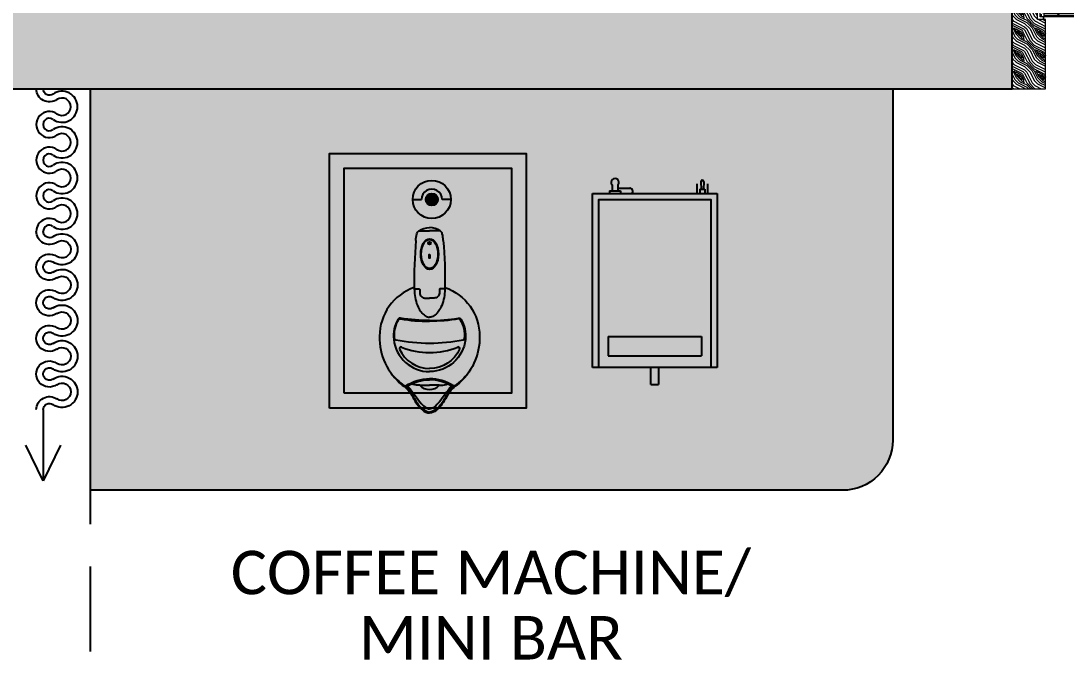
# Model space of a CAD drawing. Header units: millimetres. Extents: x 307301 to 459443, y -2888111 to -2805601.
# Drawn here: x 309570 to 311133, y -2817405 to -2816431 of the extents above; entities that cross this region are included whole.
import ezdxf

# ---------------------------------------------------------------- set-up
doc = ezdxf.new("R2010")
doc.units = ezdxf.units.MM
doc.header["$LTSCALE"] = 10
doc.header["$MEASUREMENT"] = 0
doc.linetypes.add('DASHED2', pattern=[0.375, 0.25, -0.125])
doc.linetypes.add('HIDDEN', pattern=[9.525, 6.35, -3.175])
for name, color, linetype in [('A-TXT', 4, 'Continuous'), ('BMA  furniture', 6, 'Continuous'), ('BMA FURNITURE', 6, 'Continuous'), ('DT-HATCH', 7, 'Continuous'), ('Furniture - Plan', 3, 'Continuous'), ('I-Dimension', 7, 'Continuous'), ('PDA FURNITURE', 6, 'Continuous'), ('WALL - PDA', 1, 'Continuous')]:
    doc.layers.add(name, color=color, linetype=linetype)
for name, color, linetype, lineweight in [('Bma-Furniture', 6, 'Continuous', 9), ('Door', 4, 'Continuous', 9), ('DT-MEDIUM LIGHT', 6, 'Continuous', 15), ('HATCH WALL', 8, 'Continuous', 0)]:
    doc.layers.add(name, color=color, linetype=linetype, lineweight=lineweight)
doc.styles.add('HemBha', font='GOTHIC.TTF')

# ---------------------------------------------------------------- blocks, each defined once
blk = doc.blocks.new('D75')
at = {"layer": 'Door'}
h = blk.add_hatch(dxfattribs=at)
h.set_pattern_fill('LEGNO2', color=252, scale=32.221347, angle=0.0032, style=0, pattern_type=2)
h.set_pattern_definition([(0.00322856, (17424469.4, -54551058.314), (32.219531698, 32.223162976), [1.61106737, -30.610280018]), (90.00322856, (17424482.288, -54551047.036), (-32.223162976, 32.219531698), [3.222134739, -28.999212649]), (45.003228557, (17424475.844, -54551050.258), (-0.001815639, 32.221347337), [2.27804926, -6.834147781, 2.27804926, -4.5560985206, 15.949566957, -13.671954692]), (45.003228557, (17424467.79, -54551059.925), (-0.001815639, 32.221347337), [2.278371474, -4.556742948, 2.278371474, -36.4543805665]), (45.003228557, (17424479.067, -54551056.702), (-0.001815639, 32.221347337), [2.278371474, -43.289494988]), (45.003228557, (17424482.289, -54551058.313), (-0.001815639, 32.221347337), [2.278371474, -43.289494988]), (45.003228557, (17424477.455, -54551055.091), (-0.001815639, 32.221347337), [2.278371474, -43.289494988]), (45.003228557, (17424475.844, -54551053.48), (-0.001815639, 32.221347337), [4.556742948, -41.011123514]), (45.003228557, (17424483.898, -54551029.314), (-0.001815639, 32.221347337), [4.556742948, -41.011123514]), (45.003228557, (17424472.622, -54551051.87), (-0.001815639, 32.221347337), [9.113485895, -36.454380567]), (45.003228557, (17424471.01, -54551050.259), (-0.001815639, 32.221347337), [9.113485895, -36.454380567]), (45.003228557, (17424491.954, -54551040.59), (-0.001815639, 32.221347337), [9.113485895, -36.454380567]), (45.003228557, (17424469.4, -54551047.037), (-0.001815639, 32.221347337), [6.835178864, -38.732687598]), (45.003228557, (17424462.955, -54551042.204), (-0.001815639, 32.221347337), [6.835178864, -38.732687598]), (45.003228557, (17424466.177, -54551045.426), (-0.001815639, 32.221347337), [6.835178864, -38.732687598]), (45.003228557, (17424487.12, -54551035.758), (-0.001815639, 32.221347337), [11.391966922, -34.17589954]), (45.003228557, (17424483.899, -54551034.147), (-0.001815639, 32.221347337), [11.391966922, -34.17589954]), (45.003228557, (17424487.12, -54551042.202), (-0.001815639, 32.221347337), [15.948753239, -29.61911319]), (26.568279757, (17424472.622, -54551055.092), (32.2213473366, 0.001815652), [3.602455868, -68.446666976]), (26.568279757, (17424479.066, -54551045.425), (32.2213473366, 0.001815652), [3.602455868, -68.446666976]), (26.568279757, (17424477.455, -54551048.647), (32.2213473366, 0.001815652), [3.602455868, -68.446666976]), (26.568279757, (17424471.011, -54551058.314), (32.2213473366, 0.001815652), [7.204912381, -64.844210688]), (26.568279757, (17424477.455, -54551043.814), (32.2213473366, 0.001815652), [10.807368443, -61.241754627]), (26.568279757, (17424474.233, -54551042.203), (32.2213473366, 0.001815652), [14.409824601, -57.639298469]), (26.568279757, (17424471.01, -54551040.592), (32.2213473366, 0.001815652), [14.409824601, -57.639298469]), (26.568279757, (17424466.177, -54551030.926), (32.2213473366, 0.001815652), [14.409824601, -57.639298469]), (26.568279757, (17424466.177, -54551034.148), (32.2213473366, 0.001815652), [18.012280953, -54.036842117]), (26.568279757, (17424467.788, -54551037.37), (32.2213473366, 0.001815652), [18.012280953, -54.036842117]), (63.438177377, (17424479.066, -54551050.258), (-0.0018156374, 32.2213473366), [3.602455868, -68.446666976]), (63.438177377, (17424474.233, -54551053.48), (-0.0018156374, 32.2213473366), [3.602455868, -68.446666976]), (63.438177377, (17424469.4, -54551058.314), (-0.0018156374, 32.2213473366), [7.204912381, -64.844210688]), (63.438177377, (17424479.066, -54551053.48), (-0.0018156374, 32.2213473366), [7.204912381, -64.844210688]), (63.438177377, (17424466.178, -54551059.925), (-0.0018156374, 32.2213473366), [10.807368443, -61.241754627]), (63.438177377, (17424462.956, -54551059.925), (-0.0018156374, 32.2213473366), [14.409824601, -57.639298469]), (63.438177377, (17424491.955, -54551058.313), (-0.0018156374, 32.2213473366), [14.409824601, -57.639298469]), (63.438177377, (17424480.678, -54551055.091), (-0.0018156374, 32.2213473366), [14.409824601, -57.639298469]), (63.438177377, (17424487.122, -54551058.313), (-0.0018156374, 32.2213473366), [18.012280953, -54.036842117]), (63.438177377, (17424483.9, -54551056.702), (-0.0018156374, 32.2213473366), [18.012280953, -54.036842117])])
h.paths.add_polyline_path([(325124.1, -2817056.9), (325112.1, -2817056.9), (325112.1, -2817102.9), (325078.1, -2817102.9), (325074.1, -2817102.9), (325074.1, -2817098.9), (325074.1, -2816952.9), (325124.1, -2816952.9)])
h = blk.add_hatch(dxfattribs=at)
h.set_pattern_fill('LEGNO2', color=252, scale=32.221347, angle=0.0032, style=0, pattern_type=2)
h.set_pattern_definition([(0.00322856, (17424274.414, -54550941.704), (32.219531698, 32.223162976), [1.61106737, -30.610280018]), (90.00322856, (17424287.3, -54550930.426), (-32.223162976, 32.219531698), [3.222134739, -28.999212649]), (45.003228557, (17424280.857, -54550933.648), (-0.001815639, 32.221347337), [2.27804926, -6.834147781, 2.27804926, -4.5560985206, 15.949566957, -13.671954692]), (45.003228557, (17424272.803, -54550943.315), (-0.001815639, 32.221347337), [2.278371474, -4.556742948, 2.278371474, -36.4543805665]), (45.003228557, (17424284.08, -54550940.092), (-0.001815639, 32.221347337), [2.278371474, -43.289494988]), (45.003228557, (17424287.302, -54550941.703), (-0.001815639, 32.221347337), [2.278371474, -43.289494988]), (45.003228557, (17424282.469, -54550938.481), (-0.001815639, 32.221347337), [2.278371474, -43.289494988]), (45.003228557, (17424280.858, -54550936.87), (-0.001815639, 32.221347337), [4.556742948, -41.011123514]), (45.003228557, (17424288.912, -54550912.704), (-0.001815639, 32.221347337), [4.556742948, -41.011123514]), (45.003228557, (17424277.635, -54550935.26), (-0.001815639, 32.221347337), [9.113485895, -36.454380567]), (45.003228557, (17424276.024, -54550933.649), (-0.001815639, 32.221347337), [9.113485895, -36.454380567]), (45.003228557, (17424296.968, -54550923.98), (-0.001815639, 32.221347337), [9.113485895, -36.454380567]), (45.003228557, (17424274.413, -54550930.427), (-0.001815639, 32.221347337), [6.835178864, -38.732687598]), (45.003228557, (17424267.968, -54550925.594), (-0.001815639, 32.221347337), [6.835178864, -38.732687598]), (45.003228557, (17424271.19, -54550928.816), (-0.001815639, 32.221347337), [6.835178864, -38.732687598]), (45.003228557, (17424292.134, -54550919.148), (-0.001815639, 32.221347337), [11.391966922, -34.17589954]), (45.003228557, (17424288.912, -54550917.537), (-0.001815639, 32.221347337), [11.391966922, -34.17589954]), (45.003228557, (17424292.134, -54550925.592), (-0.001815639, 32.221347337), [15.948753239, -29.61911319]), (26.568279757, (17424277.636, -54550938.482), (32.2213473366, 0.001815652), [3.602455868, -68.446666976]), (26.568279757, (17424284.079, -54550928.815), (32.2213473366, 0.001815652), [3.602455868, -68.446666976]), (26.568279757, (17424282.468, -54550932.037), (32.2213473366, 0.001815652), [3.602455868, -68.446666976]), (26.568279757, (17424276.025, -54550941.704), (32.2213473366, 0.001815652), [7.204912381, -64.844210688]), (26.568279757, (17424282.468, -54550927.204), (32.2213473366, 0.001815652), [10.807368443, -61.241754627]), (26.568279757, (17424279.246, -54550925.593), (32.2213473366, 0.001815652), [14.409824601, -57.639298469]), (26.568279757, (17424276.024, -54550923.982), (32.2213473366, 0.001815652), [14.409824601, -57.639298469]), (26.568279757, (17424271.19, -54550914.316), (32.2213473366, 0.001815652), [14.409824601, -57.639298469]), (26.568279757, (17424271.19, -54550917.538), (32.2213473366, 0.001815652), [18.012280953, -54.036842117]), (26.568279757, (17424272.801, -54550920.76), (32.2213473366, 0.001815652), [18.012280953, -54.036842117]), (63.438177377, (17424284.08, -54550933.648), (-0.0018156374, 32.2213473366), [3.602455868, -68.446666976]), (63.438177377, (17424279.247, -54550936.87), (-0.0018156374, 32.2213473366), [3.602455868, -68.446666976]), (63.438177377, (17424274.414, -54550941.704), (-0.0018156374, 32.2213473366), [7.204912381, -64.844210688]), (63.438177377, (17424284.08, -54550936.87), (-0.0018156374, 32.2213473366), [7.204912381, -64.844210688]), (63.438177377, (17424271.192, -54550943.315), (-0.0018156374, 32.2213473366), [10.807368443, -61.241754627]), (63.438177377, (17424267.97, -54550943.315), (-0.0018156374, 32.2213473366), [14.409824601, -57.639298469]), (63.438177377, (17424296.969, -54550941.703), (-0.0018156374, 32.2213473366), [14.409824601, -57.639298469]), (63.438177377, (17424285.691, -54550938.481), (-0.0018156374, 32.2213473366), [14.409824601, -57.639298469]), (63.438177377, (17424292.135, -54550941.703), (-0.0018156374, 32.2213473366), [18.012280953, -54.036842117]), (63.438177377, (17424288.913, -54550940.092), (-0.0018156374, 32.2213473366), [18.012280953, -54.036842117])])
h.paths.add_polyline_path([(325774.1, -2817056.9), (325786.1, -2817056.9), (325786.1, -2817102.9), (325820.1, -2817102.9), (325824.1, -2817102.9), (325824.1, -2817098.9), (325824.1, -2816952.9), (325774.1, -2816952.9)])
at = {"layer": 'DT-HATCH', "ltscale": 10, "true_color": 0x827040}
h = blk.add_hatch(dxfattribs=at)
h.set_pattern_fill('LEGNO1', color=47, scale=53.702246, angle=180.0032, pattern_type=2)
h.set_pattern_definition([(180.003228557, (153420528.79, -222876755.24), (0.003026065, -53.702245561), [10.740449129, -16.110673694, 5.3702245646, -21.4808982585]), (180.003228557, (153420491.2, -222876756.583), (0.003026065, -53.702245561), [10.740449129, -42.961796517]), (180.003228557, (153420496.57, -222876759.27), (0.003026065, -53.702245561), [5.370224565, -48.332021082]), (180.003228557, (153420526.106, -222876760.61), (0.003026065, -53.702245561), [2.6851122823, -37.5915719524, 2.6851122823, -10.740449129]), (180.003228557, (153420507.31, -222876763.295), (0.003026065, -53.702245561), [10.740449129, -16.110673694, 2.6851122823, -24.166010541]), (180.003228557, (153420520.736, -222876764.637), (0.003026065, -53.702245561), [8.055336847, -45.646908799]), (180.003228557, (153420507.31, -222876765.98), (0.003026065, -53.702245561), [16.110673694, -37.591571952]), (180.003228557, (153420523.42, -222876767.32), (0.003026065, -53.702245561), [10.740449129, -42.961796517]), (180.003228557, (153420501.94, -222876768.666), (0.003026065, -53.702245561), [26.851122823, -26.851122823]), (180.003228557, (153420518.05, -222876771.35), (0.003026065, -53.702245561), [5.3702245646, -16.110673694, 10.740449129, -21.4808982585]), (180.003228557, (153420480.46, -222876772.695), (0.003026065, -53.702245561), [10.740449129, -42.961796517]), (180.003228557, (153420491.2, -222876774.037), (0.003026065, -53.702245561), [5.370224565, -48.332021082]), (180.003228557, (153420501.94, -222876775.38), (0.003026065, -53.702245561), [5.370224565, -48.332021082]), (180.003228557, (153420528.79, -222876776.72), (0.003026065, -53.702245561), [10.740449129, -42.961796517]), (180.003228557, (153420501.94, -222876778.064), (0.003026065, -53.702245561), [10.740449129, -42.961796517]), (180.003228557, (153420501.94, -222876780.75), (0.003026065, -53.702245561), [10.740449129, -10.740449129, 10.740449129, -21.4808982585]), (180.003228557, (153420512.68, -222876783.433), (0.003026065, -53.702245561), [5.3702245646, -26.851122823, 10.740449129, -10.740449129]), (180.003228557, (153420501.94, -222876784.776), (0.003026065, -53.702245561), [16.110673694, -37.591571952]), (180.003228557, (153420501.94, -222876787.46), (0.003026065, -53.702245561), [10.740449129, -42.961796517]), (180.003228557, (153420523.42, -222876788.803), (0.003026065, -53.702245561), [16.110673694, -21.4808982585, 5.3702245646, -10.740449129]), (180.003228557, (153420523.42, -222876791.49), (0.003026065, -53.702245561), [26.851122823, -26.851122823]), (180.003228557, (153420491.2, -222876792.83), (0.003026065, -53.702245561), [5.370224565, -48.332021082]), (180.003228557, (153420507.31, -222876794.174), (0.003026065, -53.702245561), [10.740449129, -42.961796517]), (180.003228557, (153420518.05, -222876795.516), (0.003026065, -53.702245561), [5.3702245646, -21.4808982585, 5.3702245646, -21.4808982585]), (180.003228557, (153420523.423, -222876796.86), (0.003026065, -53.702245561), [5.3702245646, -16.110673694, 10.740449129, -21.4808982585]), (180.003228557, (153420512.68, -222876798.2), (0.003026065, -53.702245561), [5.3702245646, -26.851122823, 5.3702245646, -16.110673694]), (180.003228557, (153420501.94, -222876799.544), (0.003026065, -53.702245561), [16.110673694, -37.591571952]), (180.003228557, (153420523.423, -222876802.23), (0.003026065, -53.702245561), [10.740449129, -42.961796517]), (180.003228557, (153420496.57, -222876803.57), (0.003026065, -53.702245561), [5.370224565, -48.332021082]), (180.003228557, (153420485.83, -222876804.916), (0.003026065, -53.702245561), [5.370224565, -48.332021082]), (194.039472027, (153420491.199, -222876759.268), (-53.70224555946, -0.0030260632), [5.531331302, -215.888694481]), (194.039472027, (153420485.83, -222876771.352), (-53.70224555946, -0.0030260632), [5.531331302, -215.888694481]), (194.039472027, (153420491.202, -222876803.573), (-53.70224555946, -0.0030260632), [5.531331302, -215.888694481]), (194.039472027, (153420507.311, -222876783.434), (-53.70224555946, -0.0030260632), [5.531331302, -215.888694481]), (194.039472027, (153420496.571, -222876791.49), (-53.70224555946, -0.0030260632), [5.531331302, -215.888694481]), (194.039472027, (153420491.201, -222876787.462), (-53.70224555946, -0.0030260632), [5.531331302, -215.888694481]), (194.039472027, (153420518.053, -222876796.858), (-53.70224555946, -0.0030260632), [5.531331302, -215.888694481]), (194.039472027, (153420496.572, -222876794.175), (-53.70224555946, -0.0030260632), [5.531331302, -215.888694481]), (194.039472027, (153420485.83, -222876774.037), (-53.70224555946, -0.0030260632), [11.062662603, -210.35736318]), (194.039472027, (153420491.2, -222876778.064), (-53.70224555946, -0.0030260632), [11.062662603, -210.35736318]), (194.039472027, (153420491.2, -222876780.749), (-53.70224555946, -0.0030260632), [11.062662603, -210.35736318]), (345.966985087, (153420507.31, -222876763.295), (53.70224555946, 0.0030260671), [5.5313313016, -11.062662603, 5.5313313016, -199.2947005764]), (345.966985087, (153420518.051, -222876771.35), (53.70224555946, 0.0030260671), [5.531331302, -215.888694481]), (345.966985087, (153420518.052, -222876795.516), (53.70224555946, 0.0030260671), [11.062662603, -210.35736318]), (14.039472027, (153420491.199, -222876756.583), (53.70224555946, 0.0030260632), [5.531331302, -215.888694481]), (165.966985087, (153420480.459, -222876756.584), (-53.70224555946, -0.0030260671), [5.531331302, -215.888694481]), (165.966985087, (153420496.57, -222876775.379), (-53.70224555946, -0.0030260671), [5.531331302, -215.888694481]), (165.966985087, (153420485.83, -222876784.777), (-53.70224555946, -0.0030260671), [5.531331302, -215.888694481]), (165.966985087, (153420507.312, -222876788.804), (-53.70224555946, -0.0030260671), [5.531331302, -215.888694481]), (165.966985087, (153420512.682, -222876795.516), (-53.70224555946, -0.0030260671), [5.531331302, -215.888694481]), (165.966985087, (153420507.312, -222876798.202), (-53.70224555946, -0.0030260671), [5.531331302, -215.888694481]), (165.966985087, (153420507.312, -222876788.804), (-53.70224555946, -0.0030260671), [5.531331302, -215.888694481]), (165.966985087, (153420491.201, -222876796.86), (-53.70224555946, -0.0030260671), [22.125325206, -199.294700576]), (165.966985087, (153420523.421, -222876760.609), (-53.70224555946, -0.0030260671), [22.125325206, -199.294700576]), (165.966985087, (153420518.051, -222876764.637), (-53.70224555946, -0.0030260671), [22.125325206, -199.294700576]), (165.966985087, (153420512.681, -222876767.323), (-53.70224555946, -0.0030260671), [5.5313313016, -11.062662603, 11.062662603, -193.763369275]), (165.966985087, (153420512.681, -222876771.35), (-53.70224555946, -0.0030260671), [11.062662603, -11.062662603, 11.062662603, -188.2320379733]), (165.966985087, (153420518.051, -222876776.72), (-53.70224555946, -0.0030260671), [22.125325206, -199.294700576]), (165.966985087, (153420523.422, -222876780.747), (-53.70224555946, -0.0030260671), [22.125325206, -199.294700576]), (165.966985087, (153420523.422, -222876783.433), (-53.70224555946, -0.0030260671), [22.125325206, -199.294700576]), (165.966985087, (153420485.831, -222876799.545), (-53.70224555946, -0.0030260671), [5.531331302, -215.888694481]), (165.966996087, (153420480.461, -222876804.916), (-53.7022455589, -0.0030363772), [11.062662603, -210.35736318]), (165.966996087, (153420512.683, -222876802.229), (-53.7022455589, -0.0030363772), [11.062662603, -210.35736318]), (165.966986087, (153420518.05, -222876755.239), (-53.7022455594, -0.0030270044), [22.125325206, -199.294700576]), (165.966986087, (153420485.831, -222876792.833), (-53.7022455594, -0.0030270044), [16.593993905, -204.826031878]), (165.966986087, (153420480.46, -222876788.805), (-53.7022455594, -0.0030270044), [33.187987809, -188.232037973])])
h.paths.add_polyline_path([(325122.1, -2817060.9), (325116.1, -2817060.9), (325116.1, -2817102.9), (325122.1, -2817102.9)])
at = {"layer": 'DT-HATCH'}
h = blk.add_hatch(dxfattribs=at)
h.set_pattern_fill('DOLMIT', color=8, scale=26.851123, angle=-179.9968)
h.set_pattern_definition([(180.003228557, (17426036.709, -54563679.8826), (0.00037825814, -6.7127806951), []), (225.003228557, (17426036.71, -54563679.883), (13.426317884, -13.4248048514), [9.493305515, -18.986611031])])
h.paths.add_polyline_path([(325776.1, -2817061.9), (325122.1, -2817061.9), (325122.1, -2817101.9), (325776.1, -2817101.9)])
at = {"layer": 'Furniture - Plan', "ltscale": 500}
h = blk.add_hatch(color=8, dxfattribs=at)
h.set_gradient(color1=(128, 128, 128), rotation=90, one_color=1, tint=1, name='CYLINDER')
edge = h.paths.add_edge_path()
edge.add_arc((325668.5, -2817047.9), 26.6, 357.9062, 433.799)
edge.add_line((325675.9, -2817022.4), (325589.6, -2817022.4))
edge.add_line((325589.6, -2817022.4), (325589.6, -2817037))
edge.add_line((325589.6, -2817037), (325673.4, -2817037))
edge.add_arc((325668.5, -2817047.9), 12, -4.6404, 65.7953, ccw=False)
edge.add_line((325680.5, -2817048.9), (325695.1, -2817048.9))
h = blk.add_hatch(color=8, dxfattribs=at)
h.set_gradient(color1=(128, 128, 128), one_color=1, tint=1, name='CYLINDER')
h.paths.add_polyline_path([(325651.5, -2817060.9), (325651.5, -2817048.9), (325724.1, -2817048.9), (325724.1, -2817060.9)])
h = blk.add_hatch(color=8, dxfattribs=at)
h.set_gradient(color1=(128, 128, 128), one_color=1, tint=1, name='CYLINDER')
h.paths.add_polyline_path([(325718.8, -2817102.9), (325718.8, -2817114.9), (325656.8, -2817114.9), (325656.8, -2817102.9)])
h = blk.add_hatch(color=8, dxfattribs=at)
h.set_gradient(color1=(128, 128, 128), rotation=90, one_color=1, tint=1, name='CYLINDER')
edge = h.paths.add_edge_path()
edge.add_arc((325668.5, -2817115.9), 26.6, -73.7974, 2.0953, ccw=False)
edge.add_line((325675.9, -2817141.4), (325589.6, -2817141.4))
edge.add_line((325589.6, -2817141.4), (325589.6, -2817126.8))
edge.add_line((325589.6, -2817126.8), (325673.4, -2817126.8))
edge.add_arc((325668.5, -2817115.9), 12, 294.206, 364.6415)
edge.add_line((325680.5, -2817114.9), (325695.1, -2817114.9))
at = {"color": 3, "elevation": 0}
for points in [[(325695.1, -2817048.9, 0.343805), (325675.9, -2817022.4), (325589.6, -2817022.4), (325589.6, -2817037), (325673.4, -2817037, -0.31739), (325680.5, -2817048.9), (325695.1, -2817048.9)], [(325695.1, -2817114.9, -0.343804), (325675.9, -2817141.4), (325589.6, -2817141.4), (325589.6, -2817126.8), (325673.4, -2817126.8, 0.317389), (325680.5, -2817114.9), (325695.1, -2817114.9)]]:
    blk.add_lwpolyline(points, format="xyb", dxfattribs=at)
for points in [[(325724.1, -2817048.9), (325724.1, -2817060.9), (325651.5, -2817060.9), (325651.5, -2817048.9)], [(325718.8, -2817114.9), (325718.8, -2817102.9), (325656.8, -2817102.9), (325656.8, -2817114.9)]]:
    blk.add_lwpolyline(points, close=True, dxfattribs=at)
at = {"color": 3, "linetype": 'DASHED2', "ltscale": 2, "elevation": 0}
blk.add_lwpolyline([(325158.1, -2817108.9), (325158.1, -2817102.9), (325116.1, -2817102.9), (325116.1, -2817108.9)], close=True, dxfattribs=at)
at = {"color": 3, "linetype": 'HIDDEN', "ltscale": 2, "elevation": 0}
for points in [[(325158.1, -2817762.3), (325158.1, -2817108.9), (325116.1, -2817108.9), (325116.1, -2817762.3)], [(325157.1, -2817762.3), (325157.1, -2817108.9), (325117.1, -2817108.9), (325117.1, -2817762.3)], [(325104.1, -2817705), (325116.1, -2817705), (325116.1, -2817643), (325104.1, -2817643)], [(325170.1, -2817710.3), (325158.2, -2817710.3), (325158.1, -2817637.7), (325170.1, -2817637.7)], [(325158.1, -2817768.3), (325158.1, -2817762.3), (325116.2, -2817762.3), (325116.2, -2817768.3)]]:
    blk.add_lwpolyline(points, close=True, dxfattribs=at)
for points in [[(325104.1, -2817681.3, -0.343804), (325077.7, -2817662.2), (325077.6, -2817575.8), (325092.2, -2817575.8), (325092.2, -2817659.7, 0.317389), (325104.1, -2817666.7), (325104.1, -2817681.3)], [(325170.1, -2817681.3, 0.343805), (325196.6, -2817662.2), (325196.6, -2817575.8), (325182.1, -2817575.8), (325182.1, -2817659.7, -0.31739), (325170.1, -2817666.7), (325170.1, -2817681.3)]]:
    blk.add_lwpolyline(points, format="xyb", dxfattribs=at)
at = {"color": 3, "linetype": 'HIDDEN', "ltscale": 2}
blk.add_arc((325113.2, -2817100.9, 0), 669, 273.8548, 359.827, dxfattribs=at)
at = {"layer": 'Bma-Furniture', "elevation": 0}
blk.add_lwpolyline([(325776.1, -2817060.9), (325122.1, -2817060.9), (325122.1, -2817102.9), (325776.1, -2817102.9)], close=True, dxfattribs=at)
at = {"layer": 'Bma-Furniture', "color": 3, "elevation": 0}
blk.add_lwpolyline([(325776.1, -2817061.9), (325122.1, -2817061.9), (325122.1, -2817101.9), (325776.1, -2817101.9)], close=True, dxfattribs=at)
at = {"layer": 'DT-MEDIUM LIGHT', "color": 6, "ltscale": 500002000010000.0, "elevation": 0}
for points in [[(325124.1, -2817056.9), (325112.1, -2817056.9), (325112.1, -2817102.9), (325078.1, -2817102.9), (325074.1, -2817102.9), (325074.1, -2817098.9), (325074.1, -2816952.9), (325124.1, -2816952.9)], [(325774.1, -2817056.9), (325786.1, -2817056.9), (325786.1, -2817102.9), (325820.1, -2817102.9), (325824.1, -2817102.9), (325824.1, -2817098.9), (325824.1, -2816952.9), (325774.1, -2816952.9)]]:
    blk.add_lwpolyline(points, close=True, dxfattribs=at)
blk.add_lwpolyline([(325124.1, -2817056.9), (325112.1, -2817056.9)], dxfattribs=at)
at = {"layer": 'DT-MEDIUM LIGHT', "elevation": 0}
for points in [[(325782.1, -2817060.9), (325116.1, -2817060.9), (325116.1, -2817102.9), (325782.1, -2817102.9)], [(325782.1, -2817060.9), (325776.1, -2817060.9), (325776.1, -2817102.9), (325782.1, -2817102.9)]]:
    blk.add_lwpolyline(points, close=True, dxfattribs=at)
blk = doc.blocks.new('A$C3F2B00B6')
at = {"color": 3}
for p, q in [((0, 119), (0, 0)), ((-29, 59.8), (0, 0)), ((0, 0), (29, 59.8))]:
    blk.add_line(p, q, dxfattribs=at)
at = {"color": 3, "extrusion": (0, 0, -1)}
for centre, major_axis, start_param, end_param in [((-31.5, 624.7), (18.4, 18.4), 3.927048, 6.113388), ((-31.5, 624.7), (10.3, 10.3), 3.927048, 6.113388), ((-31.5, 624.7), (-18.4, 18.4), 3.311504, 5.497844), ((-31.5, 624.7), (10.3, 10.3), 1.740708, 3.927048), ((-10.4, 595), (15.4, 15.4), -1.400999, 2.971681), ((-10.4, 595), (7.38, 7.38), -1.400999, 2.971681), ((-31.5, 565.2), (-18.4, 18.4), 5.49773, 7.68407), ((-31.5, 565.2), (-10.3, 10.3), 5.49773, 7.68407), ((-31.5, 565.2), (-18.4, 18.4), 3.31139, 5.49773), ((-31.5, 565.2), (10.3, 10.3), 1.740594, 3.926934), ((-10.4, 535.5), (-15.4, 15.4), 0.169798, 4.542478), ((-10.4, 535.5), (-7.38, 7.38), 0.169798, 4.542478), ((-31.5, 505.7), (-18.4, 18.4), 5.49773, 7.68407), ((-31.5, 505.7), (-10.3, 10.3), 5.49773, 7.68407), ((-31.5, 505.7), (18.4, 18.4), 1.740594, 3.926934), ((-31.5, 505.7), (-10.3, 10.3), 3.31139, 5.49773), ((-10.4, 476), (-15.4, 15.4), 0.169798, 4.542478), ((-31.5, 446.2), (-18.4, 18.4), 5.49773, 7.68407), ((-10.4, 476), (7.38, 7.38), -1.400999, 2.971681), ((-31.5, 446.2), (-10.3, 10.3), 5.49773, 7.68407), ((-31.5, 446.2), (-18.4, 18.4), 3.31139, 5.49773), ((-31.5, 446.2), (10.3, 10.3), 1.740594, 3.926934), ((-10.4, 416.5), (-15.4, 15.4), 0.169798, 2.356138), ((-10.4, 416.5), (7.38, 7.38), -1.400999, 0.785341)]:
    blk.add_ellipse(centre, major_axis=major_axis, ratio=1, start_param=start_param, end_param=end_param, dxfattribs=at)
at = {"color": 3}
for centre, major_axis, start_param, end_param in [((-10.4, 654.5), (-15.4, 15.4), 1.740594, 3.926934), ((-10.4, 654.5), (-7.38, 7.38), 1.740594, 3.926934), ((-31.5, 386.7), (18.4, 18.4), 0.169798, 2.356138), ((-31.5, 386.7), (10.3, 10.3), 0.169798, 2.356138), ((-10.4, 416.5), (15.4, 15.4), 3.31139, 5.49773), ((-10.4, 416.5), (-7.38, 7.38), 1.740594, 3.926934), ((-31.5, 386.7), (18.4, 18.4), 2.356138, 4.542478), ((-31.5, 386.7), (10.3, 10.3), 2.356138, 4.542478), ((-10.4, 357), (15.4, 15.4), 3.31139, 7.68407), ((-10.4, 357), (7.38, 7.38), 3.31139, 7.68407), ((-31.5, 327.2), (-18.4, 18.4), -1.400999, 0.785341), ((-31.5, 327.2), (10.3, 10.3), 0.169798, 2.356138), ((-31.5, 327.2), (18.4, 18.4), 2.356138, 4.542478), ((-31.5, 327.2), (10.3, 10.3), 2.356138, 4.542478), ((-10.4, 297.5), (15.4, 15.4), 3.31139, 7.68407), ((-10.4, 297.5), (-7.38, 7.38), 1.740594, 6.113274), ((-31.5, 267.7), (18.4, 18.4), 0.169798, 2.356138), ((-31.5, 267.7), (-10.3, 10.3), -1.400999, 0.785341), ((-31.5, 267.7), (-18.4, 18.4), 0.785341, 2.971681), ((-31.5, 267.7), (-10.3, 10.3), 0.785341, 2.971681), ((-10.4, 238), (-15.4, 15.4), 1.740594, 6.113274), ((-10.4, 238), (-7.38, 7.38), 1.740594, 6.113274), ((-31.5, 208.2), (18.4, 18.4), 0.169911, 2.356251), ((-31.5, 208.2), (10.3, 10.3), 0.169911, 2.356251), ((-31.5, 208.2), (-18.4, 18.4), 0.785455, 2.971795), ((-31.5, 208.2), (-10.3, 10.3), 0.785455, 2.971795), ((-10.4, 178.5), (15.4, 15.4), 3.311504, 7.684184), ((-31.5, 148.7), (-18.4, 18.4), -1.400885, 0.785455), ((-10.4, 178.5), (7.38, 7.38), 3.311504, 7.684184), ((-31.5, 148.7), (10.3, 10.3), 0.169911, 2.356251), ((-31.5, 148.7), (18.4, 18.4), 2.356251, 4.542591), ((-31.5, 148.7), (10.3, 10.3), 2.356251, 4.542591), ((-10.4, 119), (-15.4, 15.4), 3.926991, 6.113388), ((-10.4, 119), (7.38, 7.38), 5.497787, 7.684184)]:
    blk.add_ellipse(centre, major_axis=major_axis, ratio=1, start_param=start_param, end_param=end_param, dxfattribs=at)
blk = doc.blocks.new('bottleplan')
at = {"layer": 'I-Dimension', "true_color": 0xbdeeff}
h = blk.add_hatch(color=254, dxfattribs=at)
h.dxf.hatch_style = 1
h.paths.add_polyline_path([(4998149.9, -27977.1), (4998149.9, -27959.9, 1), (4998149.9, -27919.3), (4998149.9, -27902.1, 0.414214), (4998112.4, -27939.6, 0.414214)])
h.paths.add_polyline_path([(4998161.9, -27939.6, -1), (4998137.9, -27939.6, -1)], flags=16)
at = {"layer": 'I-Dimension', "true_color": 0xbdeeff, "transparency": 33554636}
h = blk.add_hatch(color=254, dxfattribs=at)
h.dxf.hatch_style = 1
h.paths.add_polyline_path([(4998149.9, -27919.3), (4998149.9, -27902.1, 0.414214), (4998112.4, -27939.6, 0.414214), (4998149.9, -27977.1), (4998149.9, -27959.9, 1)])
h.paths.add_polyline_path([(4998137.9, -27939.6, -1), (4998161.9, -27939.6, -1)], flags=16)
at = {"layer": 'I-Dimension', "true_color": 0x0544ff}
h = blk.add_hatch(color=160, dxfattribs=at)
h.dxf.hatch_style = 1
h.paths.add_polyline_path([(4998149.9, -27959.9), (4998149.9, -27977.1, 0.414214), (4998187.4, -27939.6, 0.414214), (4998149.9, -27902.1), (4998149.9, -27919.3, -1)])
h = blk.add_hatch(color=160, dxfattribs=at)
h.dxf.hatch_style = 1
edge = h.paths.add_edge_path()
edge.add_arc((4998149.9, -27939.6), 12, 0, 360)
at = {"layer": 'BMA FURNITURE', "color": 3}
for points in [[(4998149.9, -27902.1), (4998149.9, -27919.3)], [(4998149.9, -27977.1), (4998149.9, -27959.9)]]:
    blk.add_lwpolyline(points, dxfattribs=at)
for radius in [37.5, 12]:
    blk.add_circle((4998149.9, -27939.6), radius, dxfattribs=at)
blk.add_arc((4998149.9, -27939.6), 20.3, 270, 90, dxfattribs=at)
blk = doc.blocks.new('kettle plan')
at = {"layer": 'I-Dimension'}
h = blk.add_hatch(color=255, dxfattribs=at)
h.dxf.hatch_style = 1
h.paths.add_polyline_path([(4998858.4, -28163.8, -0.141791), (4998872, -28210.5, -0.141791), (4998858.4, -28257.2, 0.287782), (4998858.4, -28260.3, 0.069953), (4998883.6, -28286.6, -0.069466), (4998859.7, -28264, 0.075359), (4998849.6, -28252.5, 0.058487), (4998835.9, -28243.4, -0.089964), (4998810.1, -28223.9, -0.187859), (4998804.9, -28210.5, -0.187859), (4998810.1, -28197.1, -0.089964), (4998835.9, -28177.5, 0.058487), (4998849.6, -28168.4, 0.075359), (4998859.7, -28156.9, -0.069466), (4998883.6, -28134.3, 0.069953), (4998858.4, -28160.6, 0.287782)])
h.paths.add_polyline_path([(4998806.7, -28210.5, -0.105821), (4998807.7, -28205.6, -0.134039), (4998822.4, -28187.6, -0.036604), (4998844.3, -28174.3, 0.058394), (4998853.4, -28168.2), (4998856.5, -28165.5, 0.069216), (4998856.9, -28166.2, -0.141235), (4998870, -28210.5, -0.141235), (4998856.9, -28254.7, 0.069216), (4998856.5, -28255.4), (4998853.4, -28252.8, 0.058394), (4998844.3, -28246.7, -0.036604), (4998822.4, -28233.3, -0.134039), (4998807.7, -28215.3, -0.105821)], flags=16)
h.paths.add_polyline_path([(4998859.3, -28191.5), (4998859.3, -28210.5), (4998859.3, -28229.4, -0.447834)], flags=0)
h.paths.add_polyline_path([(4998815.2, -28203.5, -0.070552), (4998823.6, -28194, -0.020839), (4998837.1, -28183.4, 0.014257), (4998854.3, -28170.4), (4998857.7, -28167.6, 0.004703), (4998856.9, -28166.3, -0.074032), (4998856.5, -28165.5), (4998853.4, -28168.2, -0.058394), (4998844.3, -28174.3, 0.036604), (4998822.4, -28187.6, 0.134802), (4998807.7, -28205.7, 0.103026), (4998806.7, -28210.5, 0.103026), (4998807.7, -28215.2, 0.134802), (4998822.4, -28233.3, 0.036604), (4998844.3, -28246.7, -0.058394), (4998853.4, -28252.8), (4998856.5, -28255.4, -0.074032), (4998856.9, -28254.7, 0.004703), (4998857.7, -28253.3), (4998854.3, -28250.5, 0.014257), (4998837.1, -28237.5, -0.020839), (4998823.6, -28226.9, -0.070552), (4998815.2, -28217.5, -0.147685), (4998813, -28210.5, -0.147685)], flags=16)
h.paths.add_polyline_path([(4998859.3, -28191.5), (4998859.3, -28187.8, -0.102433), (4998861.8, -28175.1, 0.025844), (4998857.7, -28167.6), (4998854.3, -28170.4, -0.014257), (4998837.1, -28183.4, 0.020839), (4998823.6, -28194, 0.07094), (4998815.1, -28203.5, 0.146277), (4998813, -28210.5, 0.146277), (4998815.1, -28217.4, 0.07094), (4998823.6, -28226.9, 0.020839), (4998837.1, -28237.5, -0.014257), (4998854.3, -28250.5), (4998857.7, -28253.3, 0.025844), (4998861.8, -28245.8, -0.102433), (4998859.3, -28233.2), (4998859.3, -28229.4, -0.447834)], flags=0)
h.paths.add_polyline_path([(4998859.3, -28191.5, 0.447834), (4998859.3, -28229.4), (4998859.3, -28210.5)], flags=0)
h.paths.add_polyline_path([(4998993, -28210.5, -0.158335), (4998995.7, -28202.1, -0.133091), (4999012.4, -28188.1, -0.098396), (4999043.3, -28180.6), (4999049.4, -28180.3, -0.000465), (4999051.2, -28180.3, 0.320441), (4998955.5, -28112.2, 0.162121), (4998883.6, -28134.3, 0.069953), (4998858.4, -28160.6, 0.287782), (4998858.4, -28163.8, -0.141791), (4998872, -28210.5, -0.141791), (4998858.4, -28257.2, 0.287782), (4998858.4, -28260.3, 0.069953), (4998883.6, -28286.6, 0.162121), (4998955.5, -28308.7, 0.320441), (4999051.2, -28240.6, -0.000465), (4999049.4, -28240.6), (4999043.3, -28240.3, -0.098396), (4999012.4, -28232.9, -0.133091), (4998995.7, -28218.9, -0.158335)])
h.paths.add_polyline_path([(4998886, -28210.5, -0.382925), (4998949.3, -28140.1, -0.170143), (4998989, -28148.9, -0.307332), (4998991.1, -28153.5, 0.041447), (4998986.4, -28210.5, 0.041447), (4998991.1, -28267.4, -0.307332), (4998989, -28272, -0.170143), (4998949.3, -28280.8, -0.382925)], flags=16)
h.paths.add_polyline_path([(4998892, -28210.5, -0.294951), (4998930.3, -28151.4, -0.678456), (4998934.3, -28155.3, 0.097973), (4998923.3, -28210.5, 0.097973), (4998934.3, -28265.7, -0.678462), (4998930.3, -28269.5, -0.294972)], flags=0)
h.paths.add_polyline_path([(4998942.1, -28210.5, -0.04816), (4998948.5, -28144.2, -0.32356), (4998951.1, -28141.8, -0.175575), (4998988.3, -28150.2, -0.300556), (4998989.6, -28153.2, 0.041447), (4998984.9, -28210.5, 0.041447), (4998989.6, -28267.7, -0.300556), (4998988.3, -28270.7, -0.175575), (4998951.1, -28279.1, -0.32356), (4998948.5, -28276.7, -0.04816)], flags=0)
h.paths.add_polyline_path([(4998923.3, -28210.5, -0.097973), (4998934.3, -28155.3, 0.678456), (4998930.3, -28151.4, 0.294972), (4998892, -28210.5, 0.294951), (4998930.3, -28269.5, 0.678456), (4998934.3, -28265.7, -0.097973)], flags=0)
h.paths.add_polyline_path([(4999043.3, -28180.6, 0.098396), (4999012.4, -28188.1, 0.133091), (4998995.7, -28202.1, 0.158335), (4998993, -28210.5, 0.158335), (4998995.7, -28218.9, 0.133091), (4999012.4, -28232.9, 0.098396), (4999043.3, -28240.3), (4999049.4, -28240.6, 0.000465), (4999051.2, -28240.6, 0.024084), (4999143.7, -28237.3, 0.06228), (4999156.8, -28235.5, 0.189011), (4999162.2, -28231.5), (4999162.2, -28210.5), (4999162.2, -28189.4, 0.189011), (4999156.8, -28185.4, 0.06228), (4999143.7, -28183.6, 0.02455), (4999049.4, -28180.3)], flags=17)
h.paths.add_polyline_path([(4999108.5, -28211.1), (4999108.5, -28209.8), (4999115.9, -28209.8), (4999115.9, -28211.1)], flags=0)
h.paths.add_polyline_path([(4999141.1, -28210.5, -1), (4999135.8, -28210.5, -1)], flags=0)
h.paths.add_polyline_path([(4999140.2, -28210.5, -1), (4999136.7, -28210.5, -1)], flags=0)
h.paths.add_polyline_path([(4999162.2, -28210.5), (4999162.2, -28189.4, 0.189011), (4999156.8, -28185.4, 0.06228), (4999143.7, -28183.6, 0.02455), (4999049.4, -28180.3), (4999049.4, -28180.3, 0.440214), (4999048.6, -28181.4), (4999048.6, -28180.4), (4999043.3, -28180.6, 0.098396), (4999012.4, -28188.1, 0.133091), (4998995.7, -28202.1, 0.158335), (4998993, -28210.5, 0.158335), (4998995.7, -28218.9, 0.133091), (4999012.4, -28232.9, 0.098396), (4999043.3, -28240.3), (4999049.4, -28240.6, 0.000465), (4999051.2, -28240.6, 0.024084), (4999143.7, -28237.3, 0.06228), (4999156.8, -28235.5, 0.189011), (4999162.2, -28231.5)], flags=17)
h = blk.add_hatch(color=255, dxfattribs=at)
h.dxf.hatch_style = 1
h.paths.add_polyline_path([(4998959.7, -28281.2, 0.127121), (4998989.1, -28272, 0.300556), (4998991.1, -28267.4, -0.041447), (4998986.4, -28210.5, -0.041447), (4998991.1, -28153.5, 0.300556), (4998989.1, -28148.9, 0.127121), (4998959.7, -28139.7, 0.425897), (4998886, -28210.5, 0.425897)])
h.paths.add_polyline_path([(4998942.1, -28210.5, -0.049699), (4998948.9, -28142.2, -0.194887), (4998989.9, -28151.3, 0.042848), (4998984.9, -28210.5, 0.042848), (4998989.9, -28269.6, -0.194887), (4998948.9, -28278.8, -0.049699)], flags=16)
h.paths.add_polyline_path([(4998937.1, -28272.2, -0.326139), (4998892, -28210.5, -0.326118), (4998937.1, -28148.7, 0.110387), (4998923.3, -28210.5, 0.110387)], flags=16)
h = blk.add_hatch(color=255, dxfattribs=at)
h.dxf.hatch_style = 1
h.paths.add_polyline_path([(4998984.9, -28210.5, -0.041447), (4998989.6, -28153.2, 0.300556), (4998988.3, -28150.2, 0.175575), (4998951.1, -28141.8, 0.32356), (4998948.5, -28144.2, 0.04816), (4998942.1, -28210.5, 0.04816), (4998948.5, -28276.7, 0.32356), (4998951.1, -28279.1, 0.175575), (4998988.3, -28270.7, 0.300556), (4998989.6, -28267.7, -0.041447)])
h = blk.add_hatch(color=255, dxfattribs=at)
h.dxf.hatch_style = 1
h.paths.add_polyline_path([(4998859.3, -28191.5), (4998859.3, -28187.8, -0.102433), (4998861.8, -28175.1, 0.025844), (4998857.7, -28167.6), (4998854.3, -28170.4, -0.014257), (4998837.1, -28183.4, 0.020839), (4998823.6, -28194, 0.07094), (4998815.1, -28203.5, 0.146277), (4998813, -28210.5, 0.146277), (4998815.1, -28217.4, 0.07094), (4998823.6, -28226.9, 0.020839), (4998837.1, -28237.5, -0.014257), (4998854.3, -28250.5), (4998857.7, -28253.3, 0.025844), (4998861.8, -28245.8, -0.102433), (4998859.3, -28233.2), (4998859.3, -28229.4, -0.447834)])
h = blk.add_hatch(color=255, dxfattribs=at)
h.dxf.hatch_style = 1
h.paths.add_polyline_path([(4998923.3, -28210.5, -0.097973), (4998934.3, -28155.3, 0.678456), (4998930.3, -28151.4, 0.294972), (4998892, -28210.5, 0.294951), (4998930.3, -28269.5, 0.678456), (4998934.3, -28265.7, -0.097973)])
h = blk.add_hatch(color=255, dxfattribs=at)
h.dxf.hatch_style = 1
h.paths.add_polyline_path([(4998859.3, -28229.4), (4998859.3, -28233.2, 0.102433), (4998861.8, -28245.8, 0.110039), (4998870, -28210.5, 0.110039), (4998861.8, -28175.1, 0.109734), (4998859.3, -28188.7), (4998859.3, -28210.5)])
h = blk.add_hatch(color=255, dxfattribs=at)
h.dxf.hatch_style = 1
h.paths.add_polyline_path([(4999162.2, -28210.5), (4999162.2, -28189.4, 0.189011), (4999156.8, -28185.4, 0.06228), (4999143.7, -28183.6, 0.02455), (4999049.4, -28180.3), (4999043.3, -28180.6, 0.098396), (4999012.4, -28188.1, 0.133091), (4998995.7, -28202.1, 0.158335), (4998993, -28210.5, 0.158335), (4998995.7, -28218.9, 0.133091), (4999012.4, -28232.9, 0.098396), (4999043.3, -28240.3), (4999049.4, -28240.6, 0.02455), (4999143.7, -28237.3, 0.06228), (4999156.8, -28235.5, 0.189011), (4999162.2, -28231.5)])
edge = h.paths.add_edge_path(flags=16)
edge.add_ellipse((4999116.9, -28210.5), major_axis=(30.1, 0), ratio=0.575161, start_angle=0, end_angle=360)
edge = h.paths.add_edge_path(flags=16)
edge.add_ellipse((4999116.9, -28210.5), major_axis=(-28.6, 0), ratio=0.571189, start_angle=0, end_angle=360)
h.paths.add_polyline_path([(4999108.5, -28211.1), (4999108.5, -28209.8), (4999115.9, -28209.8), (4999115.9, -28211.1)], flags=0)
h.paths.add_polyline_path([(4999135.8, -28210.5, -1), (4999141.1, -28210.5, -1)], flags=0)
h.paths.add_polyline_path([(4999136.7, -28210.5, -1), (4999140.2, -28210.5, -1)], flags=0)
h = blk.add_hatch(color=255, dxfattribs=at)
h.dxf.hatch_style = 1
h.paths.add_polyline_path([(4999168.9, -28210.5, 0.155744), (4999162.2, -28189.4), (4999162.2, -28210.5), (4999162.2, -28231.5, 0.155744)])
h = blk.add_hatch(color=255, dxfattribs=at)
h.dxf.hatch_style = 1
h.paths.add_polyline_path([(4998859.3, -28210.5), (4998859.3, -28191.5, 0.447834), (4998859.3, -28229.4)])
h = blk.add_hatch(color=255, dxfattribs=at)
h.dxf.hatch_style = 1
edge = h.paths.add_edge_path()
edge.add_ellipse((4999116.9, -28210.5), major_axis=(30.1, 0), ratio=0.575161, start_angle=0, end_angle=360)
edge = h.paths.add_edge_path(flags=17)
edge.add_ellipse((4999116.9, -28210.5), major_axis=(-28.6, 0), ratio=0.571189, start_angle=0, end_angle=360)
h.paths.add_polyline_path([(4999115.9, -28211.1), (4999108.5, -28211.1), (4999108.5, -28209.8), (4999115.9, -28209.8)], flags=16)
at = {"layer": 'BMA  furniture', "color": 3}
for points in [[(4999051.2, -28180.3, 0.320441), (4998955.5, -28112.2, 0.234225), (4998859.7, -28156.9, 0.186069), (4998859.7, -28156.9, -0.075359), (4998849.6, -28168.4, -0.058487), (4998835.9, -28177.5, 0.089964), (4998810.1, -28197.1, 0.187859), (4998804.9, -28210.5, 0.187859)], [(4998883.6, -28134.3, 0.069953), (4998858.4, -28160.6, 0.287782), (4998858.4, -28163.8, -0.141791), (4998872, -28210.5, -0.141791)], [(4998986.4, -28210.5, -0.041447), (4998991.1, -28153.5, 0.300556), (4998989.1, -28148.9, 0.175575), (4998989.1, -28148.9, 0.170611), (4998949.3, -28140.1, 0.148931), (4998949.3, -28140.1, 0.382925), (4998886, -28210.5)], [(4998951.1, -28141.8, -0.175575), (4998988.3, -28150.2, -0.300556), (4998989.6, -28153.2, 0.041447), (4998984.9, -28210.5)], [(4998856.5, -28165.5), (4998853.4, -28168.2, -0.058394), (4998844.3, -28174.3, 0.036604), (4998822.4, -28187.6, 0.134039), (4998807.7, -28205.6, 0.105821), (4998806.7, -28210.5, 0.105821)], [(4998857.7, -28167.6), (4998854.3, -28170.4, -0.014257), (4998837.1, -28183.4, 0.020839), (4998823.6, -28194, 0.07094), (4998815.1, -28203.5, 0.146277), (4998813, -28210.5, 0.146277)], [(4998858.7, -28160.2, 0.006727), (4998856.9, -28163.1, 0.287782), (4998856.9, -28166.2, -0.141235), (4998870, -28210.5)], [(4998930.3, -28151.4, 0.294972), (4998892, -28210.5)], [(4998859.3, -28191.5), (4998859.3, -28187.8, -0.102433), (4998861.8, -28175.1, 2.306912)], [(4999049.4, -28180.3), (4999043.3, -28180.6, 0.098396), (4999012.4, -28188.1, 0.133091), (4998995.7, -28202.1, 0.158335), (4998993, -28210.5, 0.158335)], [(4999143.7, -28183.6, 0.02455), (4999049.4, -28180.3, 0.365164), (4999048.6, -28181.1), (4999048.6, -28189.6, -0.425537), (4999046.9, -28191.3), (4999040.3, -28191.3, 0.421414), (4999030.5, -28201.4), (4999030.5, -28210.5)], [(4999143.7, -28183.6, -0.06228), (4999156.8, -28185.4, -0.189011), (4999162.2, -28189.4, -0.155744), (4999168.9, -28210.5, -0.155744)], [(4999051.2, -28240.6, -0.320441), (4998955.5, -28308.7, -0.234225), (4998859.7, -28264, -0.186069), (4998859.7, -28264, 0.075359), (4998849.6, -28252.5, 0.058487), (4998835.9, -28243.4, -0.089964), (4998810.1, -28223.9, -0.187859), (4998804.9, -28210.5, -0.187859)], [(4998856.5, -28255.4), (4998853.4, -28252.8, 0.058394), (4998844.3, -28246.7, -0.036604), (4998822.4, -28233.3, -0.134039), (4998807.7, -28215.3, -0.105821), (4998806.7, -28210.5, -0.105821)], [(4998857.7, -28253.3), (4998854.3, -28250.5, 0.014257), (4998837.1, -28237.5, -0.020839), (4998823.6, -28226.9, -0.07094), (4998815.1, -28217.4, -0.146277), (4998813, -28210.5, -0.146277)], [(4998858.7, -28260.7, -0.006727), (4998856.9, -28257.8, -0.287782), (4998856.9, -28254.7, 0.141235), (4998870, -28210.5)], [(4998883.6, -28286.6, -0.069953), (4998858.4, -28260.3, -0.287782), (4998858.4, -28257.2, 0.141791), (4998872, -28210.5, 0.141791)], [(4998986.4, -28210.5, 0.041447), (4998991.1, -28267.4, -0.300556), (4998989.1, -28272, -0.175575), (4998989.1, -28272, -0.170611), (4998949.3, -28280.8, -0.148931), (4998949.3, -28280.8, -0.382925), (4998886, -28210.5)], [(4998930.3, -28269.5, -0.294972), (4998892, -28210.5)], [(4998951.1, -28279.1, 0.175575), (4998988.3, -28270.7, 0.300556), (4998989.6, -28267.7, -0.041447), (4998984.9, -28210.5)], [(4999049.4, -28240.6), (4999043.3, -28240.3, -0.098396), (4999012.4, -28232.9, -0.133091), (4998995.7, -28218.9, -0.158335), (4998993, -28210.5, -0.158335)], [(4999143.7, -28237.3, -0.02455), (4999049.4, -28240.6, -0.365164), (4999048.6, -28239.8), (4999048.6, -28231.3, 0.425537), (4999046.9, -28229.7), (4999040.3, -28229.7, -0.421414), (4999030.5, -28219.5), (4999030.5, -28210.5)], [(4999143.7, -28237.3, 0.06228), (4999156.8, -28235.5, 0.189011), (4999162.2, -28231.5, 0.155744), (4999168.9, -28210.5, 0.155744)], [(4998859.3, -28229.4), (4998859.3, -28233.2, 0.102433), (4998861.8, -28245.8, -2.306912)]]:
    blk.add_lwpolyline(points, format="xyb", dxfattribs=at)
for points in [[(4999162.2, -28189.4), (4999162.2, -28210.5)], [(4998859.3, -28191.5), (4998859.3, -28210.5)], [(4998859.3, -28229.4), (4998859.3, -28210.5)], [(4999162.2, -28231.5), (4999162.2, -28210.5)]]:
    blk.add_lwpolyline(points, dxfattribs=at)
blk.add_lwpolyline([(4999115.9, -28211.1), (4999108.5, -28211.1), (4999108.5, -28209.8), (4999115.9, -28209.8)], close=True, dxfattribs=at)
for radius in [2.61, 1.74]:
    blk.add_circle((4999138.4, -28210.5), radius, dxfattribs=at)
for centre, radius, start, end in [((4999288.2, -28210.5), 346.1, 168.9711, 180), ((4998951.4, -28144.8), 3, 97.253, 168.9711), ((4999068.3, -28210.5), 145, 157.6177, 180), ((4998931.5, -28154.1), 3, 337.6177, 114.2384), ((4998876.2, -28210.5), 25.4, 131.7511, 228.2489), ((4999068.3, -28210.5), 145, 180, 202.3823), ((4999288.2, -28210.5), 346.1, 180, 191.0289), ((4998931.5, -28266.8), 3, 245.7616, 22.3823), ((4998951.4, -28276.1), 3, 191.0289, 262.747)]:
    blk.add_arc(centre, radius, start, end, dxfattribs=at)
for major_axis, ratio in [((30.1, 0), 0.575161), ((-28.6, 0), 0.571189)]:
    blk.add_ellipse((4999116.9, -28210.5), major_axis=major_axis, ratio=ratio, dxfattribs=at)
blk = doc.blocks.new('3D3D')
at = {"layer": 'I-Dimension'}
h = blk.add_hatch(color=253, dxfattribs=at)
h.dxf.hatch_style = 1
h.paths.add_polyline_path([(4939443.3, -58080.5), (4938943.3, -58080.5), (4938943.3, -57694.1), (4939443.3, -57694.1)])
at = {"layer": 'BMA FURNITURE', "color": 3}
for points in [[(4939443.3, -58080.5), (4938943.3, -58080.5), (4938943.3, -57694.1), (4939443.3, -57694.1)], [(4939414.2, -58051.4), (4938972.4, -58051.4), (4938972.4, -57723.2), (4939414.2, -57723.2)]]:
    blk.add_lwpolyline(points, close=True, dxfattribs=at)
at = {"layer": 'BMA FURNITURE', "rotation": 180}
for name, p in [('kettle plan', (9938257.9, -86094.3)), ('bottleplan', (9937183.8, -85819.1))]:
    blk.add_blockref(name, p, dxfattribs=at)
blk = doc.blocks.new('8774-P')
at = {"layer": 'BMA  furniture'}
h = blk.add_hatch(color=255, dxfattribs=at)
h.dxf.hatch_style = 1
h.paths.add_polyline_path([(0.673, -1.311), (0.673, -1.787), (1.163, -1.787), (1.163, -1.311, 2.072858)])
h.paths.add_polyline_path([(1.354, -1.787), (0.482, -1.787), (0.482, -2), (1.354, -2)])
h.paths.add_polyline_path([(2.092, -1.577), (1.163, -1.577), (1.163, -1.787), (1.354, -1.787), (1.354, -2), (2.273, -2, 0.659943)])
h.paths.add_polyline_path([(9.112, -2), (-0.888, -2), (-0.888, -15.969), (-0.388, -15.969), (-0.388, -2.5), (8.612, -2.5), (8.612, -15.969), (9.112, -15.969)])
h.paths.add_polyline_path([(8.049, -1.058, 1.053775), (7.813, -1.06), (7.845, -1.67), (8.017, -1.67)])
h.paths.add_polyline_path([(8.139, -1.67), (7.723, -1.67), (7.723, -2), (8.139, -2)])
h.paths.add_polyline_path([(8.612, -2.5), (-0.388, -2.5), (-0.388, -15.969), (8.612, -15.969)])
h.paths.add_polyline_path([(7.862, -13.493), (7.862, -15.031), (0.362, -15.031), (0.362, -13.493)], flags=0)
h.paths.add_polyline_path([(7.862, -13.493), (0.362, -13.493), (0.362, -15.031), (7.862, -15.031)], flags=16)
h.paths.add_polyline_path([(4.413, -15.969), (3.788, -15.969), (3.788, -17.344), (4.413, -17.344)])
h = blk.add_hatch(color=255, dxfattribs=at)
h.dxf.hatch_style = 1
h.paths.add_polyline_path([(7.862, -13.493), (0.362, -13.493), (0.362, -15.031), (7.862, -15.031)])
for p, q in [((0.673, -1.311), (0.673, -1.787)), ((1.163, -1.787), (1.163, -1.311)), ((1.163, -1.577), (2.092, -1.577)), ((7.493, -1.226), (7.493, -2)), ((7.723, -1.67), (7.723, -2)), ((7.723, -1.67), (8.139, -1.67)), ((7.813, -1.06), (7.845, -1.67)), ((8.049, -1.06), (8.017, -1.67)), ((8.139, -1.67), (8.139, -2)), ((8.37, -2), (8.37, -1.226)), ((-0.888, -2), (9.112, -2)), ((-0.888, -15.969), (-0.888, -2)), ((0.482, -1.787), (1.354, -1.787)), ((0.482, -1.787), (0.482, -2)), ((1.354, -1.787), (1.354, -2)), ((9.112, -2), (9.112, -15.969)), ((0.362, -13.493), (0.362, -15.031)), ((0.362, -13.493), (7.862, -13.493)), ((7.862, -13.493), (7.862, -15.031)), ((0.362, -15.031), (7.862, -15.031)), ((9.112, -15.969), (-0.888, -15.969)), ((3.788, -17.344), (3.788, -15.969)), ((4.413, -15.969), (4.413, -17.344)), ((3.788, -17.344), (4.413, -17.344))]:
    blk.add_line(p, q, dxfattribs=at)
blk.add_lwpolyline([(-0.388, -15.969), (-0.388, -2.5), (8.612, -2.5), (8.612, -15.969)], dxfattribs=at)
for centre, radius, start, end in [((0.918, -1.117), 0.313, 321.50771, 218.49226), ((2.092, -1.827), 0.25, 316.32923, 90), ((7.931, -1.053), 0.118, 356.65043, 183.34902)]:
    blk.add_arc(centre, radius, start, end, dxfattribs=at)

msp = doc.modelspace()

# ---------------------------------------------------------------- hatches: boundary and pattern name
at = {"layer": 'HATCH WALL'}
msp.add_hatch(color=7, dxfattribs=at).paths.add_polyline_path([(311052.5, -2816382.9), (308874.1, -2816382.9), (308874.1, -2816532.9), (311052.5, -2816532.9)])
at = {"layer": 'PDA FURNITURE', "true_color": 0xffffff}
h = msp.add_hatch(color=7, dxfattribs=at)
h.dxf.hatch_style = 1
h.paths.add_polyline_path([(309674.1, -2817132.9), (310799.1, -2817132.9, 0.414214), (310874.1, -2817057.9), (310874.1, -2816532.9), (309674.1, -2816532.9)])

# ---------------------------------------------------------------- linework, layer by layer
at = {"layer": 'BMA  furniture', "color": 3, "linetype": 'HIDDEN', "ltscale": 2, "elevation": 0}
msp.add_lwpolyline([(309674.1, -2820802.9), (309674.1, -2816532.9)], dxfattribs=at)
at = {"layer": 'PDA FURNITURE', "elevation": 0.1}
msp.add_lwpolyline([(324324.1, -2818642.9), (320504.1, -2818647.8), (320504.1, -2823807.9), (319504.1, -2823807.9), (319504.1, -2825712.9), (312944.1, -2825712.9), (312944.1, -2823807.9), (312444.1, -2823807.9), (312444.1, -2825407.9), (310934.1, -2825407.9), (310934.1, -2821218.1), (311629, -2821218.1), (311629, -2820797.9), (309474.1, -2820802.9), (309474.1, -2816532.9), (311052.5, -2816532.9), (311052.5, -2816382.9), (310074.1, -2816382.9), (310074.1, -2814852.9), (311629.1, -2814852.9), (311629.1, -2814492.9), (311009, -2814492.9), (311009, -2812252.9)], dxfattribs=at)
at = {"layer": 'PDA FURNITURE', "elevation": 0}
msp.add_lwpolyline([(310874.1, -2816532.9), (310874.1, -2817057.9, -0.414214), (310799.1, -2817132.9), (309674.1, -2817132.9), (309674.1, -2816532.9)], format="xyb", close=True, dxfattribs=at)
at = {"layer": 'WALL - PDA', "elevation": 0}
msp.add_lwpolyline([(311052.5, -2816382.9), (308874.1, -2816382.9), (308874.1, -2816532.9), (311052.5, -2816532.9)], close=True, dxfattribs=at)

# ---------------------------------------------------------------- block references
at = {"xscale": 18.61297539149608, "yscale": 18.61297539149608, "zscale": 18.61297539149608}
msp.add_blockref('8774-P', (310441.7, -2816651.9), dxfattribs=at)
at = {"layer": 'BMA  furniture', "xscale": -0.8954225604944318, "yscale": 0.8954225604944318, "zscale": 0.8954225604944318}
msp.add_blockref('A$C3F2B00B6', (309603.4, -2817118.9), dxfattribs=at)
at = {"layer": 'BMA  furniture', "color": 6, "xscale": 0.7613805376519601, "yscale": 0.7613805376519601, "zscale": 0.7613805376519601, "rotation": 270}
msp.add_blockref('3D3D', (354253, 943786.1), dxfattribs=at)
at = {"layer": 'PDA FURNITURE', "xscale": -1, "rotation": 180}
msp.add_blockref('D75', (-14021.6, -5633485.8), dxfattribs=at)

# ---------------------------------------------------------------- texts
at = {"layer": 'A-TXT', "lineweight": -3, "insert": (310273.1, -2817304.6), "char_height": 65, "width": 2778.176, "attachment_point": 5, "line_spacing_factor": 0.9, "style": 'HemBha'}
msp.add_mtext('{\\fCalibri|b0|i0|c0|p34;\\C6;COFFEE MACHINE/\\PMINI BAR}', dxfattribs=at)

doc.saveas('drawing.dxf')
